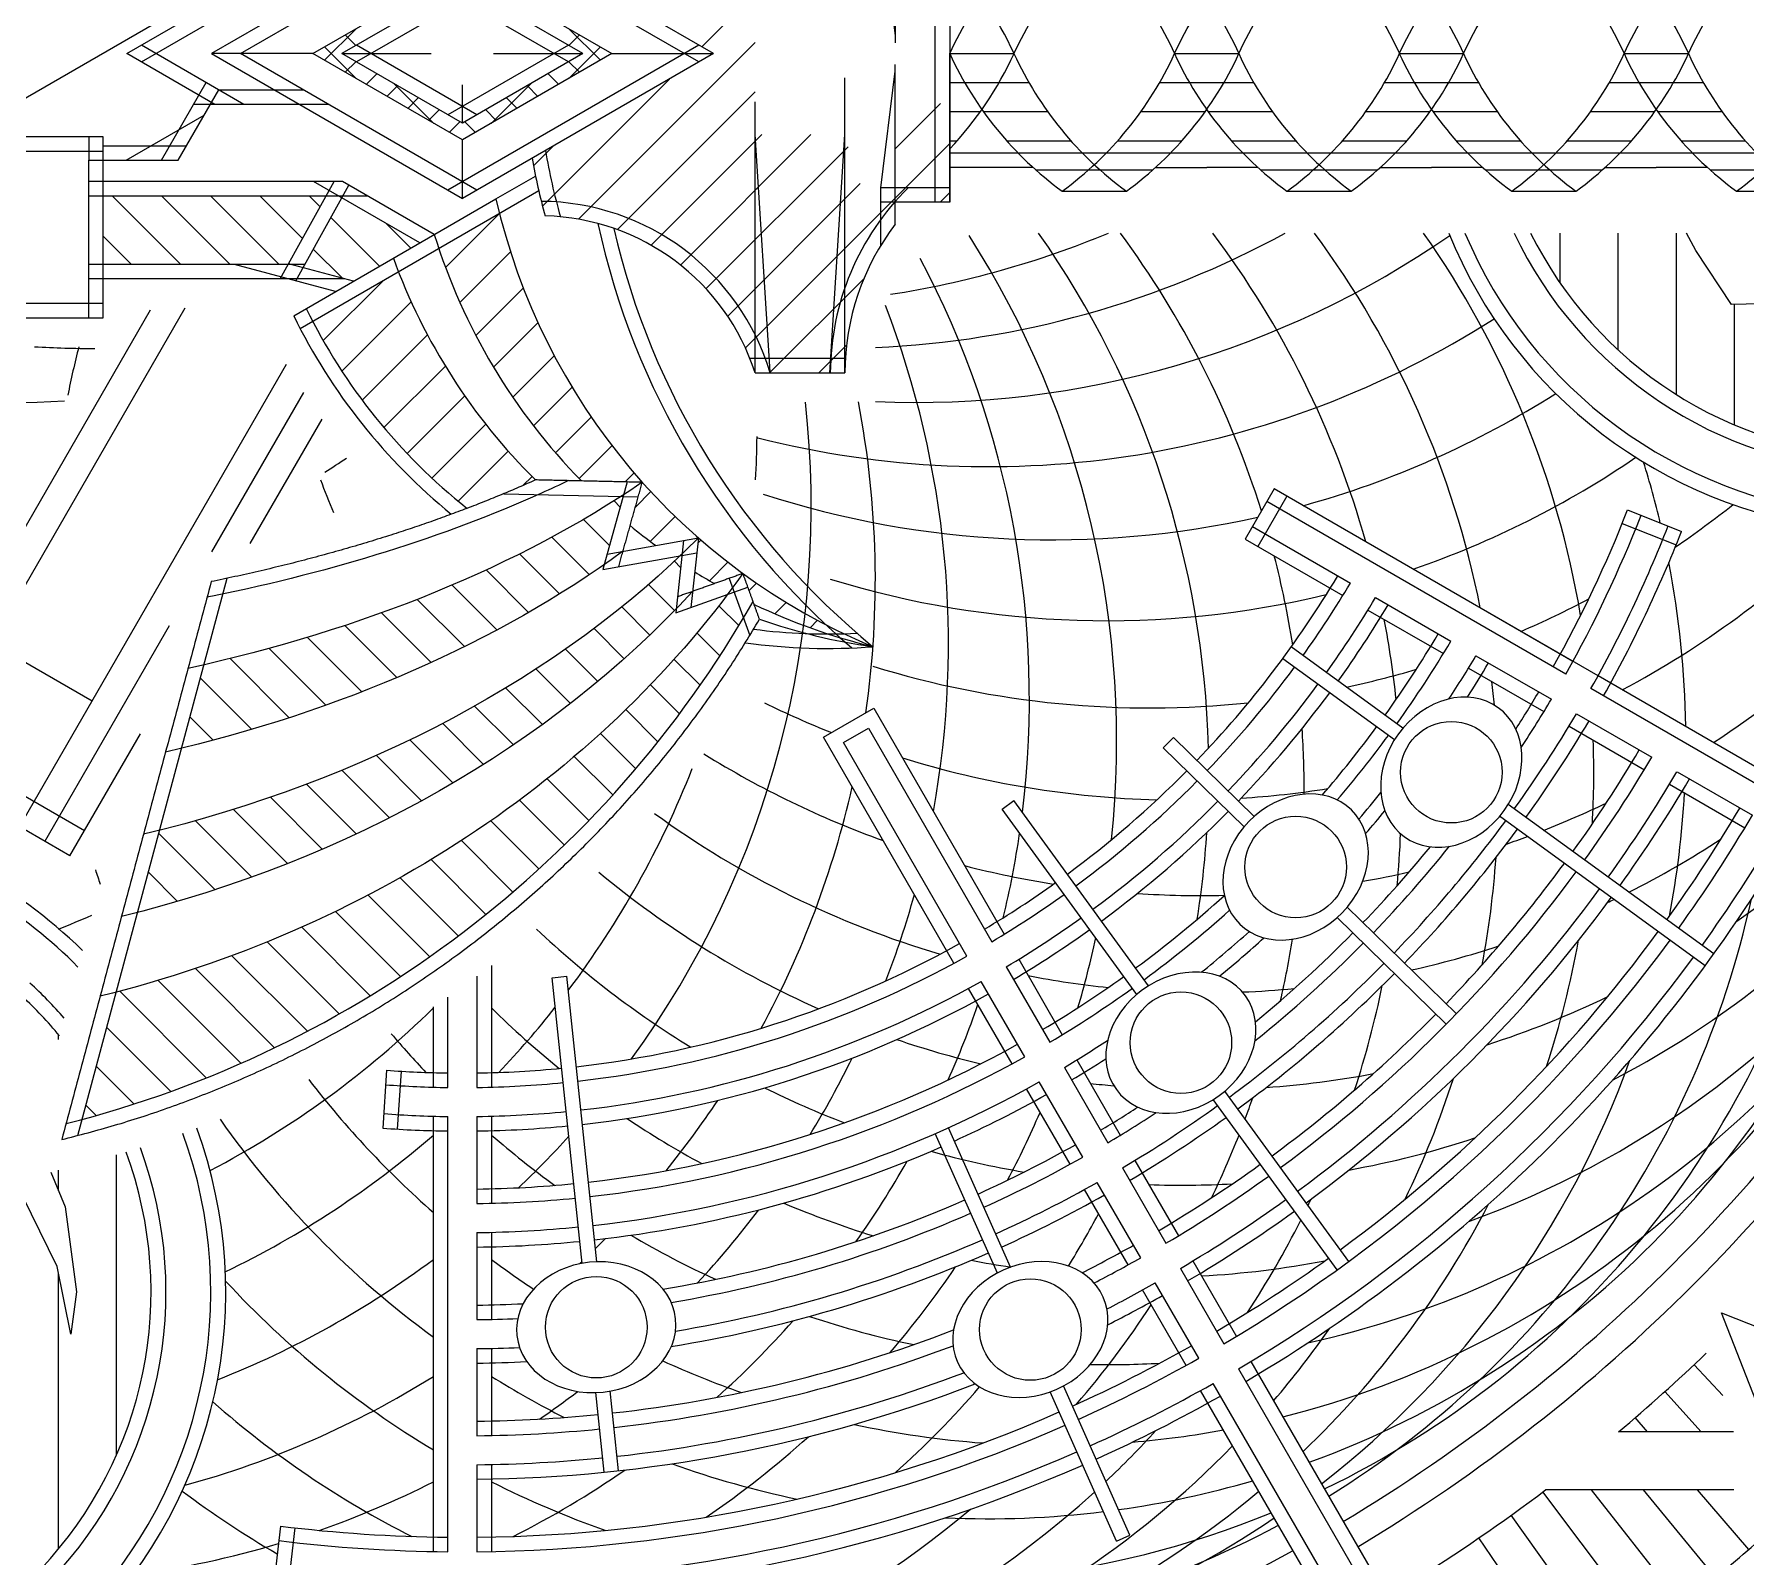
# Model space of a CAD drawing. Header units: inches. Extents: x -1.5 to 24.5, y -14.4 to 30.8.
# Drawn here: x 18.977 to 19.899, y 28.495 to 29.315 of the extents above; entities that cross this region are included whole.
import ezdxf

# ---------------------------------------------------------------- set-up
doc = ezdxf.new("R2010")
doc.units = ezdxf.units.IN
doc.header["$MEASUREMENT"] = 0
doc.layers.add('NOPLOT', color=5, linetype='Continuous', lineweight=5)

# ---------------------------------------------------------------- blocks, each defined once
blk = doc.blocks.new('HandleStrap')
at = {"layer": 'NOPLOT'}
for p, q in [((-0.0253, 0.0657), (-0.0253, 0.1211)), ((0, -0.0346), (0, 0.0346)), ((-0.0253, -0.0657), (-0.0253, -0.1211))]:
    blk.add_line(p, q, dxfattribs=at)
for centre, start, end in [((-0.3062, -0.1888), 36.1143, 65.3379), ((-0.3062, -0.258), 36.1143, 65.3379), ((-0.3062, 0.258), 294.6621, 323.8857), ((-0.3062, 0.1888), 294.6621, 323.8857)]:
    blk.add_arc(centre, 0.3791, start, end, dxfattribs=at)
blk = doc.blocks.new('BG')
at = {"layer": 'NOPLOT', "color": 5}
for p, q in [((-1.58674, 1.95635), (-1.64144, 1.86161)), ((-1.84169, 1.94925), (-1.84146, 1.93345)), ((-1.57991, 1.95255), (-1.6346, 1.85782)), ((-1.17093, 1.94279), (-1.20311, 1.91511)), ((-1.84146, 1.93345), (-1.87051, 1.91435)), ((-1.25399, 1.92877), (-1.27045, 1.9133)), ((-1.23436, 1.9345), (-1.23436, 1.87265)), ((-1.20311, 1.93474), (-1.20311, 1.83338)), ((-1.4917, 1.92393), (-1.57214, 1.81321)), ((-1.48538, 1.91934), (-1.56582, 1.80862)), ((-1.15591, 1.92493), (-1.20311, 1.88611)), ((-1.87051, 1.91435), (-1.87991, 1.90929)), ((-1.23436, 1.91714), (-1.25606, 1.89763)), ((-1.73081, 1.87756), (-1.71925, 1.9066)), ((-1.72355, 1.87467), (-1.71199, 1.90371)), ((-1.14129, 1.90675), (-1.20311, 1.85814)), ((-1.23436, 1.88824), (-1.24201, 1.88166)), ((-1.12707, 1.88825), (-1.20202, 1.83193)), ((-1.23512, 1.87356), (-1.23436, 1.8742)), ((-1.64144, 1.86161), (-1.74214, 1.68719)), ((-1.12684, 1.8597), (-1.18943, 1.81479)), ((-1.64925, 1.84808), (-1.74214, 1.68719)), ((-1.64242, 1.84429), (-1.73537, 1.68328)), ((-1.13598, 1.82561), (-1.17722, 1.79737)), ((-1.45946, 1.78533), (-1.51685, 1.72653)), ((-1.45387, 1.77988), (-1.51126, 1.72108)), ((-1.6133, 1.75656), (-1.65701, 1.69639)), ((-1.60698, 1.75197), (-1.65069, 1.6918)), ((-1.72184, 1.67547), (-1.69139, 1.72821)), ((-1.71508, 1.67156), (-1.68471, 1.72416)), ((-1.32613, 1.72735), (-1.41789, 1.66069)), ((-1.32154, 1.72103), (-1.41329, 1.65437)), ((-1.74214, 1.68719), (-1.71508, 1.67156)), ((-1.73823, 1.69395), (-1.71117, 1.67833)), ((-1.56576, 1.67642), (-1.60824, 1.6329)), ((-1.56017, 1.67096), (-1.60265, 1.62744)), ((-1.60265, 1.62744), (-1.60824, 1.6329)), ((-1.47454, 1.61953), (-1.57431, 1.54704)), ((-1.46994, 1.61321), (-1.56971, 1.54072)), ((-1.17875, 1.60946), (-1.25913, 1.57367)), ((-1.17557, 1.60232), (-1.17875, 1.60946)), ((-1.17557, 1.60232), (-1.25595, 1.56654)), ((-1.56971, 1.54072), (-1.57431, 1.54704)), ((-1.32297, 1.54525), (-1.39811, 1.51179)), ((-1.31979, 1.53811), (-1.39494, 1.50466)), ((-1.21344, 1.33413), (-1.25638, 1.32962)), ((-1.32587, 1.32231), (-1.47967, 1.30615)), ((-1.21262, 1.32636), (-1.25556, 1.32185)), ((-1.32506, 1.31454), (-1.47885, 1.29838)), ((-1.47885, 1.29838), (-1.47967, 1.30615)), ((-1.48554, 1.26563), (-1.41997, 1.26563)), ((-1.47967, 1.25781), (-1.4198, 1.25781)), ((-1.4198, 1.24219), (-1.46849, 1.24219)), ((-1.16979, 1.24219), (-1.40418, 1.24219)), ((-1.41997, 1.23438), (-1.46317, 1.23438)), ((-1.1699, 1.23438), (-1.40434, 1.23438)), ((-1.42856, 1.21697), (-1.39738, 1.21487)), ((-1.42908, 1.20918), (-1.3979, 1.20708)), ((-1.18267, 1.15978), (-1.15164, 1.1561)), ((-1.18359, 1.15202), (-1.15256, 1.14834)), ((-1.35561, 1.03603), (-1.3098, 1.04207)), ((-1.3098, 1.04207), (-1.2869, 1.03905)), ((-1.37427, 1.0283), (-1.35561, 1.03603)), ((-1.2869, 1.03905), (-1.32349, 1.03181)), ((-1.32349, 1.03181), (-1.37061, 1.00857))]:
    blk.add_line(p, q, dxfattribs=at)
at = {"layer": 'NOPLOT', "color": 5, "linetype": 'Continuous'}
for p, q in [((-1.77654, 1.93503), (-1.84148, 1.93503)), ((-1.7929, 1.90378), (-1.87991, 1.90378)), ((-1.81688, 1.87253), (-1.87991, 1.87253)), ((-1.85283, 1.84128), (-1.87991, 1.84128)), ((-1.22195, 1.06373), (-1.38348, 1.06373)), ((-1.44571, 1.03248), (-1.44821, 1.03248)), ((-1.36418, 1.03248), (-1.37524, 1.03248)), ((-1.17139, 1.03248), (-1.32006, 1.03248))]:
    blk.add_line(p, q, dxfattribs=at)
at = {"layer": 'NOPLOT', "color": 5}
for points in [[(-1.58982, 1.90414), (-1.56638, 1.94473)], [(-1.58311, 1.90013), (-1.55967, 1.94073)], [(-1.62107, 1.85001), (-1.59763, 1.8906)], [(-1.61437, 1.84599), (-1.59093, 1.88659)], [(-1.65232, 1.79588), (-1.62889, 1.83647)], [(-1.64563, 1.79184), (-1.62219, 1.83245)], [(-1.27224, 1.67465), (-1.02367, 1.81816)], [(-1.26824, 1.66794), (-1.01969, 1.81144)], [(-1.01339, 1.79703), (-1.26043, 1.65441)], [(-1.01176, 1.78895), (-1.25662, 1.64759)], [(-1.68358, 1.74174), (-1.66014, 1.78234)], [(-1.67689, 1.7377), (-1.65345, 1.77831)], [(-1.32638, 1.64339), (-1.28578, 1.66683)], [(-1.32237, 1.63669), (-1.28177, 1.66013)], [(-1.27396, 1.64659), (-1.31456, 1.62316)], [(-1.38052, 1.61214), (-1.33992, 1.63558)], [(-1.27015, 1.63977), (-1.31076, 1.61633)], [(-1.3765, 1.60543), (-1.3359, 1.62887)], [(-1.32809, 1.61534), (-1.36869, 1.5919)], [(-1.43466, 1.58088), (-1.39406, 1.60432)], [(-1.32429, 1.60851), (-1.3649, 1.58507)], [(-1.43063, 1.57418), (-1.39003, 1.59762)], [(-1.38222, 1.58409), (-1.42282, 1.56065)], [(-1.37843, 1.57726), (-1.41904, 1.55381)], [(-1.48881, 1.54962), (-1.4482, 1.57306)], [(-1.48476, 1.54293), (-1.44416, 1.56637)], [(-1.43635, 1.55284), (-1.47695, 1.5294)], [(-1.48672, 1.51474), (-1.6084, 1.44449), (-1.62402, 1.47155), (-1.50234, 1.5418)], [(-1.43257, 1.546), (-1.47318, 1.52255)], [(-1.49048, 1.52159), (-1.60554, 1.45516), (-1.61335, 1.46869), (-1.4983, 1.53512)], [(-1.40434, 1.26563), (-1.35745, 1.26563)], [(-1.34182, 1.26563), (-1.29493, 1.26563)], [(-1.2793, 1.26563), (-1.23241, 1.26563)], [(-1.21679, 1.26563), (-1.1699, 1.26563)], [(-1.40418, 1.25781), (-1.3573, 1.25781)], [(-1.34167, 1.25781), (-1.29479, 1.25781)], [(-1.27917, 1.25781), (-1.23229, 1.25781)], [(-1.21667, 1.25781), (-1.16979, 1.25781)]]:
    blk.add_lwpolyline(points, dxfattribs=at)
for centre in [(-1.58956, 1.78259), (-1.53851, 1.69875), (-1.44392, 1.63695), (-1.28946, 1.55589), (-1.29072, 1.32208)]:
    blk.add_circle(centre, 0.02734, dxfattribs=at)
for centre, radius, start, end in [((-1.97651, 2.01985), 0.25744, 292.0391, 54.48366), ((-1.97651, 2.01985), 0.24939, 292.78932, 55.83189), ((-1.97651, 2.01985), 0.22526, 295.39427, 58.91916), ((-1.97651, 2.01985), 0.21721, 296.40594, 59.20514), ((-1.97651, 1.25), 0.9375, 45, 60), ((-2.0288, 1.64717), 0.50565, 33.16781, 52.44965), ((-1.97651, 1.25), 0.92187, 45, 60), ((-1.82321, 1.6201), 0.50565, 19.87741, 52.28143), ((-1.73264, 1.56781), 0.50565, 14.20043, 64.15795), ((-1.77621, 1.59693), 0.50565, 12.37741, 58.22925), ((-1.87283, 1.63695), 0.50565, 27.37741, 46.35267), ((-1.69324, 1.53326), 0.50565, 19.97116, 70.02884), ((-2.08019, 1.63695), 0.50565, 28.04243, 44.66266), ((-1.65869, 1.49387), 0.50565, 25.84205, 75.79957), ((-1.92422, 1.64717), 0.50565, 34.87741, 40.48376), ((-1.97651, 1.25), 0.83019, 30.53919, 59.46081), ((-1.97651, 1.25), 0.82238, 54.27215, 59.45569), ((-1.97651, 1.25), 1.0625, 39.29927, 41.67446), ((-1.97651, 1.25), 0.79894, 54.28014, 59.43972), ((-1.97651, 1.25), 0.80676, 54.27742, 59.44515), ((-1.62958, 1.4503), 0.50565, 31.77075, 77.62259), ((-2.12981, 1.6201), 0.50565, 34.05292, 38.42626), ((-1.97651, 1.6506), 0.50565, 26.74598, 33.25355), ((-1.97651, 1.25), 0.96875, 39.99609, 43.74456), ((-1.60641, 1.4033), 0.50565, 90.87588, 100.94708), ((-1.97651, 1.25), 0.76769, 54.29154, 59.41692), ((-1.60641, 1.4033), 0.50565, 79.24645, 86.83219), ((-1.97651, 1.25), 0.82238, 30.54431, 53.72785), ((-1.97651, 1.25), 0.9375, 30.95497, 45), ((-1.97651, 1.25), 0.69738, 60.64188, 68.60821), ((-1.97651, 1.25), 0.70519, 60.63476, 68.60465), ((-1.97651, 1.25), 0.75988, 54.29454, 59.41092), ((-1.97651, 1.25), 0.80676, 30.55485, 53.72258), ((-1.97651, 1.25), 0.92187, 30.97116, 45), ((-1.60641, 1.4033), 0.50565, 103.4262, 107.26723), ((-1.97651, 1.25), 0.74426, 54.30072, 59.39855), ((-1.97651, 1.25), 0.79894, 36.28014, 53.71986), ((-2.1768, 1.59693), 0.50565, 19.06585, 34.30829), ((-1.97651, 1.25), 0.68176, 60.65659, 68.61556), ((-1.97651, 1.25), 0.73644, 54.30391, 59.39217), ((-1.97651, 1.25), 0.67394, 60.6642, 68.61937), ((-1.60641, 1.4033), 0.50565, 37.71857, 70.12259), ((-2.0288, 1.64717), 0.50565, 21.47888, 25.6482), ((-1.97651, 1.25), 0.75988, 36.29454, 53.70546), ((-1.97651, 1.25), 0.76769, 36.29154, 53.70846), ((-1.97651, 1.6506), 0.50565, 25.30901, 25.74565), ((-1.92422, 1.64717), 0.50565, 17.80901, 25.75355), ((-2.12981, 1.6201), 0.50565, 23.30049, 27.88749), ((-1.97651, 1.25), 0.70519, 54.31738, 59.36524), ((-1.58956, 1.35368), 0.50565, 86.8518, 91.95757), ((-1.58956, 1.35368), 0.50565, 99.61251, 125.04326), ((-1.97651, 1.25), 0.69738, 54.32093, 59.35812), ((-1.97651, 1.25), 0.74426, 36.30072, 53.69928), ((-1.58956, 1.35368), 0.50565, 71.74645, 79.69099), ((-2.22037, 1.56781), 0.50565, 15.4907, 32.40778), ((-1.97651, 1.25), 0.68176, 56.76349, 59.34341), ((-1.97651, 1.25), 0.73644, 45.99859, 53.69609), ((-1.97651, 1.25), 0.67394, 57.33044, 59.3358), ((-1.97651, 1.25), 0.96875, 31.81966, 37.02752), ((-1.97651, 1.25), 0.70519, 46.01206, 53.68262), ((-2.0288, 1.64717), 0.50565, 19.05292, 20.42276), ((-1.97651, 1.25), 0.69738, 46.01561, 53.67907), ((-1.97651, 1.6506), 0.50565, 12.62671, 18.1482), ((-1.57934, 1.30229), 0.50565, 101.2556, 126.47071), ((-2.25977, 1.53326), 0.50565, 345.71028, 32.5906), ((-1.97651, 1.25), 0.64269, 57.37076, 59.3035), ((-1.57934, 1.30229), 0.50565, 95.25703, 96.69951), ((-1.57934, 1.30229), 0.50565, 79.3518, 85.94708), ((-1.58956, 1.35368), 0.50565, 43.64733, 62.62259), ((-1.97651, 1.25), 0.63488, 56.81382, 59.29493), ((-1.87283, 1.63695), 0.50565, 10.30901, 18.25355), ((-2.29432, 1.49387), 0.50565, 357.5823, 34.70298), ((-1.97651, 1.25), 0.61926, 54.36142, 59.27714), ((-1.97651, 1.25), 0.68176, 46.02297, 51.23651), ((-1.57934, 1.30229), 0.50565, 64.24645, 72.19099), ((-1.97651, 1.25), 0.61144, 54.36604, 59.2679), ((-1.97651, 1.25), 0.67394, 46.02677, 50.66956), ((-1.97651, 1.25), 0.73644, 36.30391, 45.39077), ((-2.12981, 1.6201), 0.50565, 12.1054, 16.50683), ((-1.57591, 1.25), 0.50565, 95.99317, 100.93415), ((-1.57591, 1.25), 0.50565, 84.61251, 87.7925), ((-2.0288, 1.64717), 0.50565, 9.98874, 12.88749), ((-1.97651, 1.25), 0.70519, 36.31738, 45.3773), ((-1.97651, 1.6506), 0.50565, 11.55292, 11.5639), ((-1.97651, 1.25), 0.58019, 54.38576, 59.22847), ((-1.97651, 1.25), 0.61144, 49.23452, 53.63396), ((-1.97651, 1.25), 0.61926, 49.53466, 53.63858), ((-1.97651, 1.25), 0.63488, 49.51048, 51.18618), ((-1.97651, 1.25), 0.64269, 49.19008, 50.62924), ((-1.97651, 1.25), 0.69738, 36.32093, 45.37374), ((-1.57591, 1.25), 0.50565, 71.8518, 78.44708), ((-1.57591, 1.25), 0.50565, 105.80671, 126.95513), ((-1.97651, 1.25), 0.57238, 54.39102, 59.21794), ((-1.97651, 1.25), 0.68176, 38.76349, 45.36639), ((-1.92422, 1.64717), 0.50565, 4.05292, 10.6482), ((-1.97651, 1.25), 0.55676, 54.402, 59.19599), ((-1.97651, 1.25), 0.67394, 39.33044, 45.36258), ((-1.97651, 1.25), 0.54894, 46.10239, 59.18455), ((-2.1768, 1.59693), 0.50565, 342.88736, 13.53518), ((-1.97651, 1.25), 0.58019, 46.08043, 53.61424), ((-2.08019, 1.63695), 0.50565, 3.67764, 9.00683), ((-1.97651, 1.25), 0.79894, 30.56028, 35.71986), ((-1.57934, 1.30229), 0.50565, 49.51624, 55.12259), ((-1.97651, 1.25), 0.57238, 46.0857, 53.60898), ((-1.57591, 1.25), 0.50565, 64.25435, 64.69099), ((-1.82321, 1.6201), 0.50565, 3.16781, 10.75355), ((-1.57934, 1.19771), 0.50565, 98.96482, 104.5093), ((-1.97651, 1.25), 0.55676, 46.09667, 53.598), ((-1.57934, 1.19771), 0.50565, 89.8181, 93.82236), ((-1.57934, 1.19771), 0.50565, 77.11251, 80.93085), ((-1.97651, 1.6506), 0.50565, 2.2075, 5.38749), ((-1.97651, 1.25), 0.76769, 30.58308, 35.70846), ((-1.57591, 1.25), 0.50565, 56.74645, 63.25402), ((-1.97651, 1.25), 0.92187, 15, 29.02884), ((-2.32343, 1.4503), 0.50565, 2.50991, 28.70158), ((-1.97651, 1.25), 0.75988, 30.58908, 35.70546), ((-1.60641, 1.4033), 0.50565, 344.20043, 34.15795), ((-1.62958, 1.4503), 0.50565, 342.37741, 28.22925), ((-1.57934, 1.19771), 0.50565, 107.36429, 126.47071), ((-2.22037, 1.56781), 0.50565, 342.04511, 12.63571), ((-1.97651, 1.25), 0.64269, 39.37076, 42.19928), ((-1.97651, 1.25), 0.73644, 30.60783, 35.69609), ((-1.97651, 1.25), 0.74426, 30.60145, 35.69928), ((-1.58956, 1.35368), 0.50565, 349.97116, 40.02884), ((-1.65869, 1.49387), 0.50565, 349.87741, 22.28143), ((-2.12981, 1.6201), 0.50565, 342.86227, 6.03518), ((-1.97651, 1.25), 0.63488, 38.81382, 41.87888), ((-1.57934, 1.19771), 0.50565, 69.57724, 70.94708), ((-1.69324, 1.53326), 0.50565, 7.96736, 16.35267), ((-1.97651, 1.25), 0.58019, 36.38576, 45.30892), ((-2.0288, 1.64717), 0.50565, 356.17764, 1.49309), ((-1.97651, 1.25), 0.61144, 36.36604, 42.15484), ((-1.97651, 1.25), 0.61926, 36.36142, 41.8547), ((-1.97651, 1.25), 0.70519, 30.63476, 35.68262), ((-1.57934, 1.19771), 0.50565, 64.3518, 68.52112), ((-1.87283, 1.63695), 0.50565, 358.04243, 3.1482), ((-1.73264, 1.56781), 0.50565, 4.87741, 10.48376), ((-1.57934, 1.30229), 0.50565, 355.84205, 45.79957), ((-1.58956, 1.14632), 0.50565, 91.46482, 125.04326), ((-1.97651, 1.25), 0.57238, 36.39102, 45.30366), ((-1.58956, 1.14632), 0.50565, 80.99317, 86.32236), ((-1.97651, 1.25), 0.69738, 30.64188, 35.67907), ((-1.97651, 1.25), 0.82238, 24.27215, 29.45569), ((-1.97651, 1.25), 0.83019, 24.26959, 29.46081), ((-1.97651, 1.25), 0.55676, 36.402, 45.29268), ((-1.97651, 1.25), 0.79894, 24.28014, 29.43972), ((-1.97651, 1.25), 0.80676, 24.27742, 29.44515), ((-1.97651, 1.25), 0.54894, 36.40772, 45.28696), ((-2.08019, 1.63695), 0.50565, 342.74891, 358.53518), ((-1.97651, 1.25), 0.68176, 30.65659, 33.23651), ((-1.97651, 1.25), 0.75988, 27.1833, 29.41092), ((-1.97651, 1.25), 0.76769, 26.9174, 29.41692), ((-1.77621, 1.59693), 0.50565, 359.0021, 3.25355), ((-1.57591, 1.25), 0.50565, 43.266, 47.62259), ((-1.97651, 1.25), 0.67394, 30.6642, 32.66956), ((-1.97651, 1.25), 0.74426, 27.2001, 29.39855), ((-1.57934, 1.19771), 0.50565, 49.24645, 56.83219), ((-1.97651, 1.25), 0.61144, 30.7321, 35.63396), ((-1.97651, 1.25), 0.61926, 30.72286, 35.63858), ((-1.97651, 1.25), 0.73644, 26.94828, 29.39217), ((-2.34661, 1.4033), 0.50565, 8.79548, 22.63628), ((-1.60641, 1.0967), 0.50565, 83.96482, 122.56383), ((-1.97651, 1.6506), 0.50565, 349.06585, 354.00683), ((-1.97651, 1.25), 0.63488, 30.70507, 33.18618), ((-1.97651, 1.25), 0.64269, 30.6965, 32.62924), ((-1.92422, 1.64717), 0.50565, 353.30049, 354.74297), ((-1.97651, 1.25), 0.70519, 24.31738, 29.36524), ((-1.69324, 1.53326), 0.50565, 357.37741, 7.04412), ((-1.97651, 1.25), 0.58019, 30.77153, 35.61424), ((-1.60641, 1.0967), 0.50565, 73.49317, 77.8946), ((-1.97651, 1.25), 0.69738, 24.32093, 29.35812), ((-1.58956, 1.14632), 0.50565, 58.26989, 61.95757), ((-1.57591, 1.25), 0.50565, 1.77075, 42.33088), ((-1.97651, 1.25), 0.57238, 30.78206, 35.60898), ((-1.97651, 1.25), 0.67394, 24.33209, 29.3358), ((-1.97651, 1.25), 0.68176, 24.32829, 29.34341), ((-1.97651, 1.25), 0.82238, 0.54431, 23.72785), ((-1.97651, 1.25), 0.83019, 0.53919, 23.73041), ((-2.0288, 1.64717), 0.50565, 345.4907, 351.03518), ((-1.97651, 1.25), 0.54894, 30.81545, 35.59228), ((-1.97651, 1.25), 0.55676, 30.80401, 35.598), ((-1.97651, 1.25), 0.79894, 0.56028, 23.71986), ((-1.97651, 1.25), 0.80676, 0.55485, 23.72258), ((-1.97651, 1.25), 0.63488, 6.35253, 29.29493), ((-1.97651, 1.25), 0.64269, 24.34824, 29.3035), ((-1.60641, 1.0967), 0.50565, 62.11251, 66.69951), ((-1.62958, 1.0497), 0.50565, 83.00925, 117.89465), ((-1.62958, 1.0497), 0.50565, 76.46482, 81.72632), ((-1.97651, 1.25), 0.61144, 6.36604, 29.2679), ((-1.97651, 1.25), 0.61926, 6.36142, 29.27714), ((-1.87283, 1.63695), 0.50565, 344.56054, 350.38749), ((-1.82321, 1.6201), 0.50565, 349.05292, 351.50553), ((-1.97651, 1.25), 0.58019, 6.38576, 29.22847), ((-1.97651, 1.25), 0.70519, 9.18035, 23.68262), ((-1.73264, 1.56781), 0.50565, 347.80901, 355.75355), ((-1.97651, 1.25), 0.55676, 6.402, 29.19599), ((-1.97651, 1.25), 0.57238, 6.39102, 29.21794), ((-1.62958, 1.0497), 0.50565, 65.99317, 70.93415), ((-1.92422, 1.64717), 0.50565, 341.17764, 346.50683), ((-1.97651, 1.25), 0.68176, 9.49096, 23.67171), ((-1.97651, 1.25), 0.69738, 9.47097, 23.67907), ((-1.97651, 1.25), 0.76769, 0.58308, 21.0826), ((-1.58956, 1.14632), 0.50565, 41.74645, 49.10931), ((-1.57934, 1.19771), 0.50565, 7.71857, 40.12259), ((-1.65869, 1.00613), 0.50565, 79.71398, 111.12283), ((-1.97651, 1.25), 0.54894, 6.40772, 29.18455), ((-1.97651, 1.25), 0.67394, 9.21709, 23.66791), ((-1.60641, 1.0967), 0.50565, 49.3518, 55.94708), ((-1.97651, 1.25), 0.73644, 6.30391, 21.05172), ((-1.97651, 1.25), 0.74426, 6.30072, 20.7999), ((-1.97651, 1.25), 0.75988, 6.29454, 20.8167), ((-1.97651, 1.6506), 0.50565, 324.01481, 343.53518), ((-1.97651, 1.25), 0.64269, 6.34824, 23.65176), ((-1.65869, 1.00613), 0.50565, 68.96482, 74.5093), ((-1.62958, 1.0497), 0.50565, 54.61251, 60.43946), ((-1.77621, 1.59693), 0.50565, 341.55292, 348.1482), ((-2.0288, 1.64717), 0.50565, 328.1154, 340.28602), ((-1.69324, 0.96674), 0.50565, 81.84993, 100.90856), ((-1.82321, 1.6201), 0.50565, 337.06054, 342.88749), ((-1.69324, 0.96674), 0.50565, 61.46482, 77.25109), ((-1.65869, 1.00613), 0.50565, 58.49317, 63.82236), ((-2.08019, 1.63695), 0.50565, 333.66881, 338.15007), ((-1.87283, 1.63695), 0.50565, 333.67764, 339.00683), ((-1.92422, 1.64717), 0.50565, 320.20053, 336.03518), ((-1.73264, 0.93219), 0.50565, 53.96482, 96.37993), ((-1.60641, 1.0967), 0.50565, 34.24645, 42.19099), ((-1.69324, 1.53326), 0.50565, 340.30901, 348.25355), ((-1.62958, 1.0497), 0.50565, 41.8518, 48.44708), ((-1.77621, 0.90307), 0.50565, 86.69549, 89.33235), ((-1.65869, 1.00613), 0.50565, 47.11251, 52.93946), ((-1.73264, 1.56781), 0.50565, 335.47509, 340.6482), ((-1.69324, 0.96674), 0.50565, 50.99317, 56.32236), ((-1.77621, 1.59693), 0.50565, 329.56054, 335.38749), ((-1.77621, 0.90307), 0.50565, 53.00925, 68.58553), ((-1.82321, 1.6201), 0.50565, 326.17764, 331.50683), ((-1.87283, 1.63695), 0.50565, 316.65942, 328.53518), ((-1.62958, 1.0497), 0.50565, 26.74645, 34.69099), ((-1.69324, 0.96674), 0.50565, 44.56513, 45.43946), ((-1.97651, 1.25), 0.73644, 0.60783, 5.69609), ((-1.97651, 1.25), 0.74426, 0.60145, 5.69928), ((-1.97651, 1.25), 0.75988, 0.58908, 5.70546), ((-1.65869, 1.49387), 0.50565, 333.16781, 340.75355), ((-1.97651, 1.25), 0.61144, 0.7321, 5.63396), ((-1.97651, 1.25), 0.61926, 0.72286, 5.63858), ((-1.97651, 1.25), 0.63488, 0.70507, 5.64747), ((-1.97651, 1.25), 0.64269, 0.6965, 5.65176), ((-1.69324, 0.96674), 0.50565, 43.23477, 43.44168), ((-1.65869, 1.00613), 0.50565, 34.3518, 37.2359), ((-1.77621, 0.90307), 0.50565, 46.46482, 51.72632), ((-1.82321, 1.6201), 0.50565, 315.4907, 321.03518), ((-1.97651, 1.25), 0.54894, 0.81545, 5.59228), ((-1.97651, 1.25), 0.55676, 0.80401, 5.598), ((-1.97651, 1.25), 0.57238, 0.78206, 5.60898), ((-1.97651, 1.25), 0.58019, 0.77153, 5.61424), ((-1.77621, 1.59693), 0.50565, 319.06585, 324.00683), ((-1.73264, 0.93219), 0.50565, 43.49317, 47.8946), ((-1.69324, 1.53326), 0.50565, 328.04243, 333.1482), ((-1.73264, 1.56781), 0.50565, 323.30049, 326.44294), ((-1.97651, 1.25), 0.67394, 0.6642, 2.78291), ((-1.97651, 1.25), 0.70519, 0.63476, 2.81965), ((-1.97651, 1.25), 0.68176, 0.65659, 2.50904), ((-1.97651, 1.25), 0.69738, 0.64188, 2.52903), ((-1.97651, 1.25), 0.54894, 355.73543, 359.18455), ((-1.97651, 1.25), 0.55676, 355.74115, 359.19599), ((-1.97651, 1.25), 0.57238, 355.75212, 359.21794), ((-1.97651, 1.25), 0.58019, 355.75739, 359.22847), ((-1.97651, 1.25), 0.79894, 352.95587, 359.43972), ((-1.97651, 1.25), 0.80676, 352.95858, 359.44515), ((-1.82321, 0.8799), 0.50565, 27.59222, 44.5093), ((-1.77621, 1.59693), 0.50565, 310.37077, 313.53518), ((-1.73264, 1.56781), 0.50565, 307.60499, 318.7444), ((-1.69324, 1.53326), 0.50565, 305.07721, 323.76545), ((-1.77621, 0.90307), 0.50565, 25.69171, 40.93415), ((-1.73264, 0.93219), 0.50565, 21.57374, 36.69951), ((-1.65869, 1.49387), 0.50565, 312.73277, 329.12412), ((-1.69324, 0.96674), 0.50565, 15.33734, 31.95757), ((-1.65869, 1.00613), 0.50565, 19.24645, 26.83219), ((-1.62958, 1.4503), 0.50565, 318.55482, 333.25355), ((-2.1768, 0.90307), 0.50565, 32.65213, 34.23021), ((-1.92422, 1.64717), 0.50565, 290.51157, 292.66931), ((-1.60641, 1.4033), 0.50565, 323.01367, 329.97036), ((-1.65869, 1.00613), 0.50565, 7.55035, 16.63742), ((-1.3098, 0.86508), 0.25744, 340.8692, 109.99904), ((-1.3098, 0.86508), 0.24939, 341.2243, 109.99523), ((-1.3098, 0.86508), 0.22526, 342.4452, 110.1423), ((-1.3098, 0.86508), 0.21721, 342.91395, 110.25403), ((-2.32343, 1.0497), 0.50565, 356.58229, 0.26434), ((-1.69324, 1.53326), 0.50565, 287.99212, 288.91029), ((-1.69324, 1.53326), 0.50565, 255.63714, 258.67725), ((-1.3098, 0.86508), 0.25744, 135.5616, 169.21461), ((-1.3098, 0.86508), 0.24939, 134.51305, 162.90196), ((-1.97651, 0.8494), 0.50565, 21.21396, 23.41958), ((-2.29432, 1.00613), 0.50565, 336.76096, 3.35494), ((-1.3098, 0.86508), 0.22526, 130.82655, 137.5548), ((-1.3098, 0.86508), 0.21721, 129.37316, 137.08605)]:
    blk.add_arc(centre, radius, start, end, dxfattribs=at)
at = {"layer": 'NOPLOT', "color": 5, "extrusion": (0, 0, -1)}
for centre, major_axis in [((-1.58956, 1.78259), (0.03476, -0.02526)), ((-1.53851, 1.69875), (0.03075, -0.03001)), ((-1.44392, 1.63695), (0.02526, -0.03476)), ((-1.28946, 1.55589), (0.01748, -0.03925)), ((-1.29072, 1.32208), (0.00449, -0.04273))]:
    blk.add_ellipse(centre, major_axis=major_axis, ratio=0.818187, dxfattribs=at)

msp = doc.modelspace()

# ---------------------------------------------------------------- linework, layer by layer
at = {"layer": 'NOPLOT'}
for p, q in [((19.20803, 29.38288), (19.07281, 29.30482)), ((19.08843, 29.30482), (19.21584, 29.37837)), ((19.33543, 29.30031), (19.20021, 29.37837)), ((19.34324, 29.30482), (19.20803, 29.38288)), ((19.44112, 29.38484), (19.44112, 29.3106)), ((19.4627, 29.22479), (19.4627, 29.38484)), ((19.43331, 29.37703), (19.44112, 29.31434)), ((19.47051, 29.36986), (19.47051, 29.30482)), ((19.1275, 29.30482), (19.20803, 29.35131)), ((19.20803, 29.35131), (19.28856, 29.30482)), ((19.20803, 29.34229), (19.14312, 29.30482)), ((19.27293, 29.30482), (19.20803, 29.34229)), ((19.02736, 29.30482), (19.07472, 29.33216)), ((19.03517, 29.30031), (19.09034, 29.33216)), ((19.21584, 29.33778), (19.15093, 29.30031)), ((19.26512, 29.30031), (19.20021, 29.33778)), ((19.0747, 29.27749), (19.02736, 29.30482)), ((19.09032, 29.27749), (19.03517, 29.30933)), ((19.1275, 29.30482), (19.07281, 29.30482)), ((19.07281, 29.30482), (19.20803, 29.22675)), ((19.21584, 29.23126), (19.08843, 29.30482)), ((19.20803, 29.25832), (19.1275, 29.30482)), ((19.20803, 29.26734), (19.14312, 29.30482)), ((19.14312, 29.30482), (19.19123, 29.30482)), ((19.21584, 29.27185), (19.15093, 29.30933)), ((19.33543, 29.30933), (19.20021, 29.23126)), ((19.26512, 29.30933), (19.20021, 29.27185)), ((19.34324, 29.30482), (19.20803, 29.22675)), ((19.27293, 29.30482), (19.20803, 29.26734)), ((19.28856, 29.30482), (19.20803, 29.25832)), ((19.22482, 29.30482), (19.27293, 29.30482)), ((19.28856, 29.30482), (19.34324, 29.30482)), ((19.47051, 29.23977), (19.47051, 29.30482)), ((19.47051, 29.30482), (19.47051, 29.23977)), ((19.43331, 29.2326), (19.44112, 29.29529)), ((19.44112, 29.22479), (19.44112, 29.29903)), ((19.04594, 29.24744), (19.07004, 29.28919)), ((19.20803, 29.26734), (19.20803, 29.28802)), ((19.41398, 29.13287), (19.41398, 29.29176)), ((19.05496, 29.24744), (19.07681, 29.28529)), ((19.13577, 29.27749), (19.06329, 29.27749)), ((19.07681, 29.28529), (19.12226, 29.28529)), ((19.36567, 29.13287), (19.36567, 29.27882)), ((19.01459, 29.2601), (18.96531, 29.2601)), ((19.00678, 29.2601), (19.00678, 29.24744)), ((19.01459, 29.24744), (19.01459, 29.2601)), ((19.20803, 29.22675), (19.20803, 29.25832)), ((19.3737, 29.13338), (19.36567, 29.26126)), ((19.40592, 29.13287), (19.41398, 29.26126)), ((18.96531, 29.25229), (19.01459, 29.25229)), ((19.01459, 29.25525), (19.05947, 29.25525)), ((20.11043, 29.25125), (19.47051, 29.25125)), ((19.00678, 29.16261), (19.00678, 29.24744)), ((19.00678, 29.24744), (19.05496, 29.24744)), ((19.01459, 29.16261), (19.01459, 29.24744)), ((19.48781, 29.24344), (19.47051, 29.24344)), ((19.47051, 29.22479), (19.47051, 29.23977)), ((19.47051, 29.23977), (19.47051, 29.22479)), ((19.14345, 29.23594), (19.00678, 29.23594)), ((19.10993, 29.18351), (19.13898, 29.23594)), ((19.11828, 29.18247), (19.14683, 29.23398)), ((19.24914, 29.23086), (19.12069, 29.15669)), ((19.18507, 29.20289), (19.12782, 29.23594)), ((19.19288, 29.2074), (19.14345, 29.23594)), ((19.22608, 29.22657), (19.24739, 29.23887)), ((19.47051, 29.2326), (19.43331, 29.2326)), ((19.43331, 29.20145), (19.43331, 29.2326)), ((19.15698, 29.22812), (19.00678, 29.22812)), ((19.11715, 29.16368), (19.22608, 29.22657)), ((19.47051, 29.22479), (19.43331, 29.22479)), ((19.44112, 29.21293), (19.44112, 29.22479)), ((19.12319, 29.19132), (19.00678, 29.19132)), ((19.13974, 29.17672), (19.08523, 29.19132)), ((19.14931, 29.18224), (19.11441, 29.1916)), ((19.14458, 29.18351), (19.00678, 29.18351)), ((18.92324, 28.93322), (19.05873, 29.16789)), ((18.94096, 28.99516), (19.04004, 29.16677)), ((18.96531, 29.17042), (19.01459, 29.17042)), ((18.96531, 29.16261), (19.01459, 29.16261)), ((19.41398, 29.14068), (19.36286, 29.14068)), ((18.96956, 28.88844), (19.11336, 29.13752)), ((19.36567, 29.13287), (19.41398, 29.13287)), ((19.00862, 28.9561), (18.71129, 29.12777)), ((19.0731, 29.03653), (19.12264, 29.12233)), ((19.09375, 29.04105), (19.13243, 29.10803)), ((19.00443, 28.88635), (18.63699, 29.09849)), ((18.99662, 28.87282), (18.63699, 29.08045)), ((19.29684, 29.07415), (19.28364, 29.02698)), ((19.23025, 29.06783), (19.30273, 29.06621)), ((19.28597, 29.03533), (19.33513, 29.04404)), ((19.32712, 29.04262), (19.3229, 29.0037)), ((19.33513, 29.04404), (19.33107, 29.00661)), ((19.28364, 29.02698), (19.33425, 29.03595)), ((19.0009, 28.72223), (19.0813, 29.02229)), ((19.35174, 29.02227), (19.36286, 28.99155)), ((19.3229, 29.0037), (19.36176, 29.01755)), ((18.98309, 28.88063), (19.05024, 28.99694)), ((18.99662, 28.87282), (19.03462, 28.93862))]:
    msp.add_line(p, q, dxfattribs=at)
at = {"layer": 'NOPLOT', "linetype": 'Continuous'}
for p, q in [((18.89493, 29.23615), (19.06953, 29.33696)), ((19.36567, 29.33727), (19.33688, 29.30849)), ((19.13372, 29.30122), (19.15073, 29.31823)), ((19.14493, 29.31488), (19.15065, 29.30916)), ((19.26532, 29.31823), (19.28233, 29.30122)), ((19.2654, 29.30916), (19.27112, 29.31488)), ((19.13372, 29.30841), (19.15073, 29.2914)), ((19.26532, 29.2914), (19.28233, 29.30841)), ((19.36567, 29.31075), (19.27055, 29.21564)), ((19.47051, 29.30482), (19.5051, 29.30482)), ((19.59158, 29.30482), (19.62617, 29.30482)), ((19.71265, 29.30482), (19.74723, 29.30482)), ((19.83371, 29.30482), (19.8683, 29.30482)), ((19.14493, 29.29475), (19.15065, 29.30047)), ((19.2654, 29.30047), (19.27112, 29.29475)), ((19.15614, 29.28828), (19.16185, 29.294)), ((19.16734, 29.28181), (19.17306, 29.28753)), ((19.17121, 29.2886), (19.19255, 29.26726)), ((19.2235, 29.26726), (19.24484, 29.2886)), ((19.24299, 29.28753), (19.24871, 29.28181)), ((19.31951, 29.29112), (19.25133, 29.22293)), ((19.2542, 29.294), (19.25992, 29.28828)), ((19.47051, 29.28919), (19.51317, 29.28919)), ((19.58351, 29.28919), (19.63424, 29.28919)), ((19.70457, 29.28919), (19.7553, 29.28919)), ((19.82564, 29.28919), (19.87637, 29.28919)), ((19.17855, 29.27534), (19.18427, 29.28106)), ((19.23178, 29.28106), (19.2375, 29.27534)), ((19.36567, 29.28424), (19.29146, 29.21003)), ((19.46553, 29.27803), (19.44112, 29.25362)), ((19.02698, 29.24744), (19.06895, 29.27167)), ((19.18976, 29.26887), (19.19548, 29.27459)), ((19.20096, 29.2624), (19.20668, 29.26812)), ((19.20937, 29.26812), (19.21509, 29.2624)), ((19.22058, 29.27459), (19.22629, 29.26887)), ((19.47051, 29.27357), (19.48696, 29.27357)), ((19.48865, 29.27357), (19.52324, 29.27357)), ((19.57344, 29.27357), (19.60803, 29.27357)), ((19.60972, 29.27357), (19.6443, 29.27357)), ((19.69451, 29.27357), (19.72909, 29.27357)), ((19.73078, 29.27357), (19.76537, 29.27357)), ((19.81557, 29.27357), (19.85016, 29.27357)), ((19.85185, 29.27357), (19.88644, 29.27357)), ((19.3692, 29.26126), (19.3096, 29.20166)), ((19.39572, 29.26126), (19.32544, 29.19098)), ((19.47051, 29.25794), (19.47448, 29.25794)), ((19.50114, 29.25794), (19.53572, 29.25794)), ((19.56096, 29.25794), (19.59554, 29.25794)), ((19.6222, 29.25794), (19.65679, 29.25794)), ((19.68202, 29.25794), (19.71661, 29.25794)), ((19.74327, 29.25794), (19.77785, 29.25794)), ((19.80309, 29.25794), (19.83767, 29.25794)), ((19.86434, 29.25794), (19.89892, 29.25794)), ((19.25678, 29.25489), (19.24645, 29.24457)), ((19.41569, 29.25471), (19.33919, 29.17821)), ((19.47051, 29.2565), (19.36041, 29.14639)), ((19.51676, 29.24232), (19.57992, 29.24232)), ((19.63782, 29.24232), (19.70099, 29.24232)), ((19.75889, 29.24232), (19.82205, 29.24232)), ((19.87996, 29.24232), (19.94312, 29.24232)), ((19.42232, 29.23482), (19.35089, 29.16339)), ((19.47051, 29.22998), (19.46532, 29.22479)), ((19.05635, 29.19132), (19.01955, 29.22812)), ((19.08287, 29.19132), (19.04607, 29.22812)), ((19.10939, 29.19132), (19.07259, 29.22812)), ((19.12197, 29.20525), (19.0991, 29.22812)), ((19.13143, 29.22231), (19.12562, 29.22812)), ((19.16338, 29.19036), (19.13718, 29.21657)), ((19.18019, 29.20007), (19.16687, 29.21339)), ((19.22783, 29.21855), (19.19894, 29.18967)), ((19.02984, 29.19132), (19.01459, 29.20657)), ((19.1434, 29.18383), (19.12772, 29.19951)), ((19.23389, 29.1981), (19.20665, 29.17086)), ((19.16509, 29.18233), (19.13306, 29.1503)), ((19.24083, 29.17853), (19.21529, 29.15298)), ((19.42431, 29.18378), (19.3734, 29.13287)), ((19.18043, 29.17116), (19.14312, 29.13384)), ((19.24872, 29.15989), (19.2248, 29.13597)), ((19.18919, 29.1534), (19.15402, 29.11822)), ((19.41488, 29.14784), (19.39991, 29.13287)), ((19.25748, 29.14214), (19.23514, 29.1198)), ((19.19883, 29.13652), (19.16574, 29.10343)), ((19.20931, 29.12048), (19.17827, 29.08944)), ((19.26707, 29.12521), (19.24628, 29.10442)), ((19.22059, 29.10525), (19.19159, 29.07625)), ((19.27744, 29.10907), (19.25819, 29.08982)), ((19.28858, 29.09369), (19.27087, 29.07598)), ((19.23267, 29.09081), (19.20572, 29.06386)), ((19.24552, 29.07715), (19.24064, 29.07226)), ((19.30046, 29.07905), (19.29559, 29.07418)), ((19.30948, 29.06895), (19.30117, 29.06064)), ((19.29305, 29.06063), (19.28969, 29.064)), ((19.3226, 29.05556), (19.30921, 29.04216)), ((19.28726, 29.03992), (19.27319, 29.05398)), ((19.27643, 29.02423), (19.25621, 29.04444)), ((19.33645, 29.04289), (19.33483, 29.04127)), ((19.2603, 29.01384), (19.23876, 29.03538)), ((19.32555, 29.02814), (19.3222, 29.03149)), ((19.35103, 29.03095), (19.34107, 29.02099)), ((19.22663, 28.99448), (19.20248, 29.01863)), ((19.24369, 29.00393), (19.22084, 29.02678)), ((19.32225, 29.00492), (19.30825, 29.01892)), ((19.36635, 29.01975), (19.36239, 29.0158)), ((19.20912, 28.98548), (19.18366, 29.01093)), ((19.38242, 29.00931), (19.37629, 29.00317)), ((19.19115, 28.97693), (19.16441, 29.00367)), ((19.30894, 28.99171), (19.29381, 29.00685)), ((19.3569, 28.99679), (19.34616, 29.00753)), ((19.39929, 28.99966), (19.39528, 28.99565)), ((19.15387, 28.96117), (19.12457, 28.99047)), ((19.17273, 28.96883), (19.14471, 28.99685)), ((19.29516, 28.97898), (19.2789, 28.99524)), ((19.34667, 28.9805), (19.33432, 28.99285)), ((19.13455, 28.95397), (19.104, 28.98453)), ((19.28092, 28.9667), (19.26351, 28.98411)), ((19.11478, 28.94723), (19.08297, 28.97903)), ((19.26623, 28.95488), (19.24767, 28.97344)), ((19.336, 28.96466), (19.32201, 28.97864)), ((19.09455, 28.94094), (19.06691, 28.96858)), ((19.25108, 28.94351), (19.23137, 28.96322)), ((19.32489, 28.94925), (19.30925, 28.96489)), ((19.23549, 28.93258), (19.21462, 28.95345)), ((19.07386, 28.93512), (19.0613, 28.94767)), ((19.31334, 28.93428), (19.29603, 28.9516)), ((19.20298, 28.91206), (19.17977, 28.93527)), ((19.21946, 28.9221), (19.19742, 28.94414)), ((19.30137, 28.91974), (19.28236, 28.93874)), ((19.18605, 28.90248), (19.16167, 28.92685)), ((19.28897, 28.90562), (19.26826, 28.92633)), ((19.16867, 28.89333), (19.14312, 28.91889)), ((19.15084, 28.88465), (19.1241, 28.91139)), ((19.27616, 28.89192), (19.25372, 28.91436)), ((19.13255, 28.87642), (19.10462, 28.90435)), ((19.26292, 28.87863), (19.23874, 28.90282)), ((19.09455, 28.86139), (19.06422, 28.89172)), ((19.11379, 28.86866), (19.08467, 28.89779)), ((19.24927, 28.86577), (19.22332, 28.89172)), ((19.07482, 28.8546), (19.04449, 28.88493)), ((19.2352, 28.85333), (19.20747, 28.88105)), ((19.2207, 28.84131), (19.19118, 28.87083)), ((19.05459, 28.84832), (19.03889, 28.86402)), ((19.20578, 28.82971), (19.17445, 28.86105)), ((19.03382, 28.84257), (19.03329, 28.84311)), ((19.17464, 28.80782), (19.13961, 28.84284)), ((19.19043, 28.81855), (19.15726, 28.85172)), ((19.1584, 28.79754), (19.1215, 28.83444)), ((19.1417, 28.78772), (19.10291, 28.82651)), ((19.12454, 28.77837), (19.08383, 28.81908)), ((19.1069, 28.76949), (19.06424, 28.81215)), ((19.0701, 28.75326), (19.02345, 28.79991)), ((19.08876, 28.76112), (19.04412, 28.80576)), ((19.05091, 28.74594), (19.01648, 28.78037)), ((19.03115, 28.73918), (19.01087, 28.75945)), ((19.01079, 28.73302), (19.00527, 28.73854))]:
    msp.add_line(p, q, dxfattribs=at)
at = {"layer": 'NOPLOT'}
msp.add_lwpolyline([(19.99096, 28.49747), (19.97739, 28.50591), (19.9488, 28.51583, 2.44793), (19.93044, 28.5222), (19.90834, 28.52987), (19.90881, 28.54326), (19.90955, 28.5551), (19.90632, 28.57537), (19.88606, 28.62678), (19.93748, 28.60652), (19.95774, 28.60329), (19.96958, 28.60403), (19.98298, 28.6045), (19.99064, 28.5824, 2.44793), (19.99701, 28.56405), (20.00693, 28.53546), (20.01537, 28.52188)], format="xyb", dxfattribs=at)
for centre, radius, start, end in [((19.33286, 29.22573), 0.18953, 24.66211, 43.42271), ((19.33286, 29.3839), 0.18953, 316.57729, 335.33789), ((19.56202, 29.30344), 0.32118, 189.86083, 195.53394), ((19.56202, 29.30344), 0.31337, 189.33611, 196.02339), ((19.54709, 29.13238), 0.14092, 134.6666, 179.80048), ((19.56202, 29.30344), 0.34462, 192.88869, 247.32029), ((19.24956, 29.09548), 0.12979, 16.74213, 89.589), ((19.24956, 29.09548), 0.12198, 17.84934, 88.58807), ((19.68873, 29.30222), 0.41735, 192.29462, 229.515), ((19.54709, 29.13238), 0.13311, 142.76037, 179.78877), ((19.50676, 29.30482), 0.32865, 197.24307, 224.43986), ((19.68873, 29.30222), 0.40953, 192.91028, 230.66495), ((19.4739, 29.30482), 0.32247, 199.97382, 225.38575), ((19.40467, 29.30482), 0.31248, 206.05002, 231.58994), ((19.40467, 29.30482), 0.32029, 206.14652, 230.75327), ((19.50676, 29.30482), 0.32865, 230.65091, 233.69271), ((19.50676, 29.30482), 0.32865, 238.11267, 240.26908), ((18.84895, 29.30434), 0.5938, 284.19173, 330.26395), ((19.50676, 29.30482), 0.32865, 244.47193, 256.33959), ((19.4739, 29.30482), 0.32247, 250.83479, 262.02171), ((19.40467, 29.30482), 0.31248, 262.68376, 272.90575), ((19.40467, 29.30482), 0.32029, 262.06168, 274.38261)]:
    msp.add_arc(centre, radius, start, end, dxfattribs=at)
at = {"layer": 'NOPLOT', "extrusion": (0, 0, -1)}
for centre, ratio, start_param, end_param in [((18.84895, 29.3041), 0.586626, 3.852569, 4.353853), ((18.84895, 29.3041), 0.734132, 3.77172, 4.396058), ((18.84895, 29.3041), 0.661363, 3.878682, 4.375206), ((18.84895, 29.3041), 0.875737, 3.700593, 4.436736), ((18.84895, 29.30458), 0.807043, 3.780509, 4.416754)]:
    msp.add_ellipse(centre, major_axis=(-0.60161, -0.00024), ratio=ratio, start_param=start_param, end_param=end_param, dxfattribs=at)
at = {"layer": 'NOPLOT'}
msp.add_open_spline([(19.26512, 29.07487), (19.26035, 29.07258), (19.25552, 29.07034), (19.25062, 29.06814), (19.1985, 29.04472), (19.1386, 29.02595), (19.07429, 29.01285), (19.07302, 29.01259), (19.07175, 29.01233), (19.07047, 29.01207)], degree=3, knots=[3.9564311, 3.9564311, 3.9564311, 3.9564311, 3.9886697, 3.9886697, 3.9886697, 4.3314666, 4.3314666, 4.3314666, 4.3382418, 4.3382418, 4.3382418, 4.3382418], dxfattribs=at)
for points, weights in [([(19.24742, 29.07526), (19.1694, 29.0402), (19.07273, 29.0205)], [1, 0.985347210497, 1]), ([(18.99222, 28.72004), (19.23939, 28.78064), (19.36803, 29.00022)], [1, 0.920989738763, 1])]:
    msp.add_rational_spline(points, weights, degree=2, dxfattribs=at)
for points in [[(19.3049, 29.07397), (19.27616, 29.07462), (19.24742, 29.07526)], [(19.29217, 29.0285), (19.29854, 29.05124), (19.3049, 29.07397)], [(19.07273, 29.0205), (19.03248, 28.87027), (18.99222, 28.72004)], [(19.3591, 29.02489), (19.34147, 29.01861), (19.32383, 29.01233)], [(19.36803, 29.00022), (19.36357, 29.01255), (19.3591, 29.02489)]]:
    msp.add_open_spline(points, degree=2, dxfattribs=at)

# ---------------------------------------------------------------- block references
at = {"layer": 'NOPLOT', "rotation": 270}
msp.add_blockref('BG', (17.95803, 27.32831), dxfattribs=at)
at = {"layer": 'NOPLOT', "yscale": 0.5, "zscale": 0.5, "rotation": 270}
for p, xscale in [((19.54834, 29.37884), -0.5), ((19.66941, 29.37884), -0.5), ((19.79047, 29.37884), -0.5), ((19.91154, 29.37884), -0.5), ((19.54834, 29.23079), 0.5), ((19.66941, 29.23079), 0.5), ((19.79047, 29.23079), 0.5), ((19.91154, 29.23079), 0.5)]:
    msp.add_blockref('HandleStrap', p, dxfattribs=dict(at, xscale=xscale))

doc.saveas('drawing.dxf')
